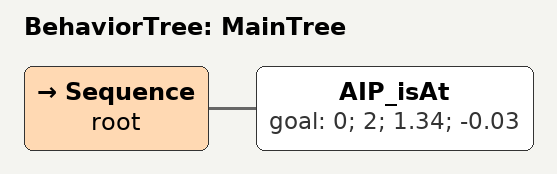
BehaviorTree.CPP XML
<root main_tree_to_execute = "MainTree" >
    <BehaviorTree ID="MainTree">
            <Sequence name="root">
                    <AIP_isAt    goal="0; 2; 1.34; -0.03"/>
            </Sequence>
    </BehaviorTree>
</root>
